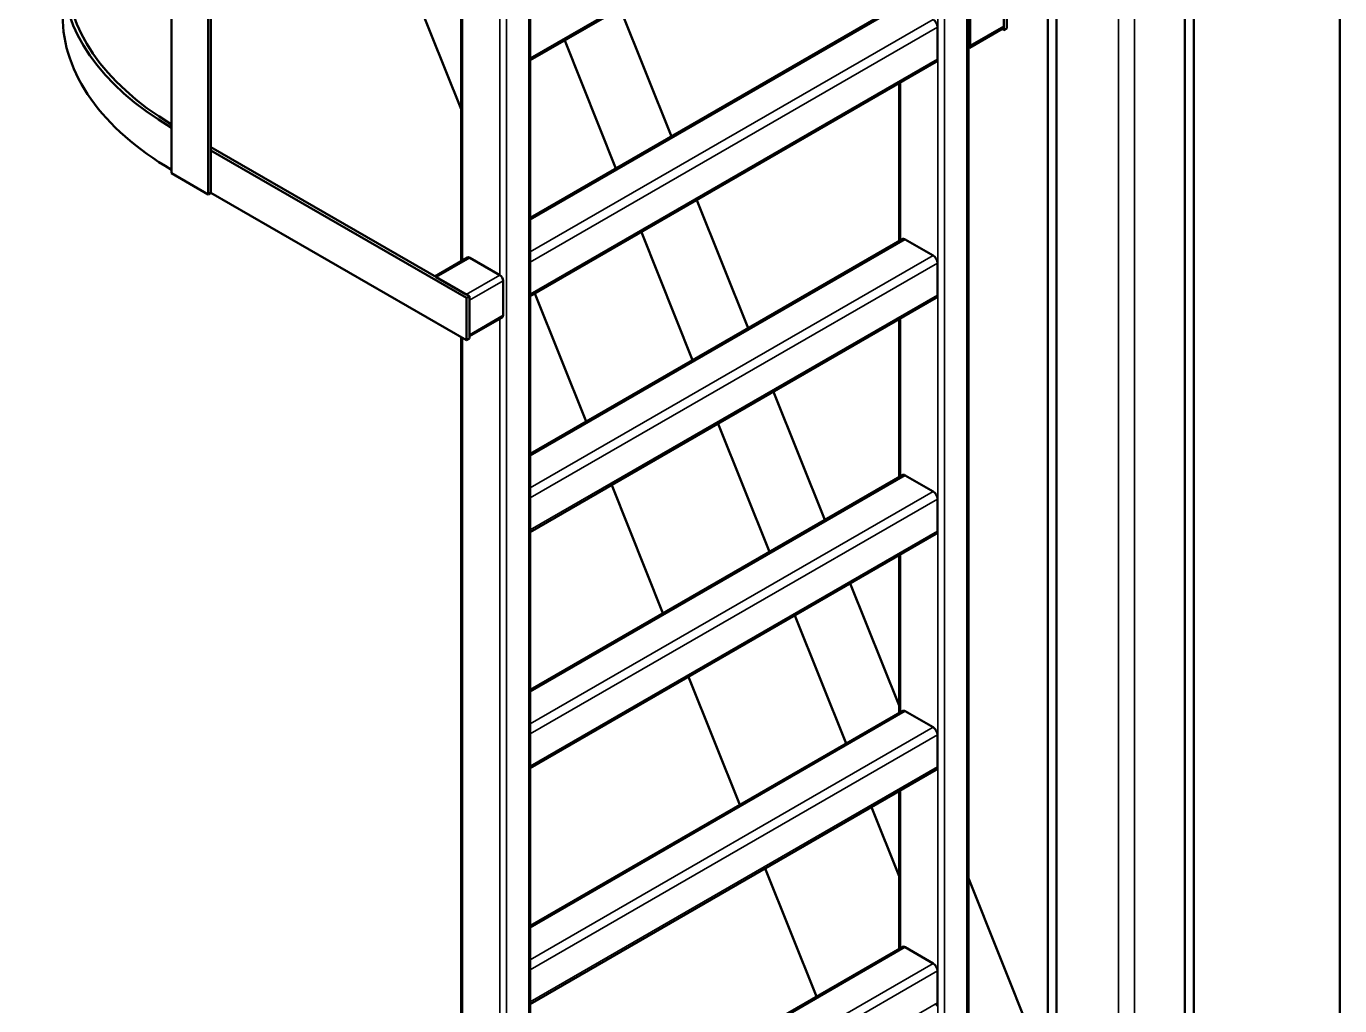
# Model space of a CAD drawing. Header units: millimetres. Extents: x 0 to 15979, y 0 to 11286.
# Drawn here: x 3895 to 5167, y 3074 to 4023 of the extents above; entities that cross this region are included whole.
import ezdxf

# ---------------------------------------------------------------- set-up
doc = ezdxf.new("R2010")
doc.units = ezdxf.units.MM
doc.header["$LTSCALE"] = 19
doc.layers.add('Видимые тонкие (ГОСТ)', color=7, linetype='Continuous', lineweight=35)
doc.layers.add('Видимый контур (ГОСТ)', color=7, linetype='Continuous', lineweight=50)

msp = doc.modelspace()

# ---------------------------------------------------------------- linework, layer by layer
at = {"layer": 'Видимые тонкие (ГОСТ)'}
for p, q in [((4359.9, 1980.1), (4359.9, 5153.8)), ((4381.8, 1992.8), (4381.8, 5141.2)), ((4777.8, 2225.1), (4777.8, 4912.6)), ((4784.1, 2225.1), (4784.1, 4908.9)), ((4806, 2237.7), (4806, 4896.2)), ((4952.8, 2360.8), (4952.8, 4811.5)), ((4968.3, 2360.8), (4968.3, 4802.5)), ((4383.1, 3991.9), (4777.4, 4219.6)), ((4353.5, 3781.7), (4353.5, 4196.6)), ((4317.4, 3795.9), (4317.4, 4178.1)), ((4383.1, 3835.1), (4746.3, 4044.8)), ((4383.1, 3804.1), (4773.2, 4029.3)), ((4383.1, 3794.3), (4777.4, 4022)), ((4841.8, 4022.8), (4809.2, 4004)), ((4383.1, 3763.3), (4777.4, 3990.9)), ((4741.7, 3815.6), (4741.7, 3968.3)), ((4383.1, 3606.5), (4746.3, 3816.2)), ((4292, 3779.7), (4324.5, 3798.5)), ((4383.1, 3575.5), (4773.2, 3800.7)), ((4383.1, 3565.7), (4777.4, 3793.3)), ((4321, 3762.9), (4353.5, 3781.7)), ((4324.2, 3757.4), (4356.7, 3776.2)), ((4383.1, 3534.7), (4777.4, 3762.3)), ((4324.2, 3723.9), (4356.7, 3742.7)), ((4353.5, 1980.1), (4353.5, 3739.4)), ((4741.7, 3587), (4741.7, 3739.7)), ((4317.4, 2000.9), (4317.4, 3720.9)), ((4383.1, 3377.9), (4746.3, 3587.6)), ((4383.1, 3346.9), (4773.2, 3572.1)), ((4383.1, 3337.1), (4777.4, 3564.7)), ((4383.1, 3306), (4777.4, 3533.7)), ((4741.7, 3358.3), (4741.7, 3511.1)), ((4383.1, 3149.3), (4746.3, 3359)), ((4383.1, 3118.3), (4773.2, 3343.5)), ((4383.1, 3108.5), (4777.4, 3336.1)), ((4383.1, 3077.4), (4777.4, 3305.1)), ((4741.7, 3129.7), (4741.7, 3282.4)), ((4383.1, 2920.7), (4746.3, 3130.4)), ((4383.1, 2889.6), (4773.2, 3114.8)), ((4383.1, 2879.8), (4777.4, 3107.5)), ((4383.1, 2848.8), (4777.4, 3076.5))]:
    msp.add_line(p, q, dxfattribs=at)
at = {"layer": 'Видимый контур (ГОСТ)'}
for p, q in [((4035.7, 3880.3), (4035.7, 6418.8)), ((4073.8, 6400), (4073.8, 3861.5)), ((4071, 6398.4), (4071, 3859.9)), ((4383.1, 1994.6), (4383.1, 5140.4)), ((4807.4, 2239.6), (4807.4, 4895.5)), ((4884.2, 2331), (4884.2, 4851.1)), ((4892.7, 2326.1), (4892.7, 4846.2)), ((5017.1, 2254.3), (5017.1, 4774.4)), ((5025.6, 2249.4), (5025.6, 4769.5)), ((5167, 2331), (5167, 4687.8)), ((4198.7, 4236), (4316.1, 3942.6)), ((4383.1, 3989.9), (4776.2, 4216.8)), ((4316.1, 3795.1), (4316.1, 4178.9)), ((4841.8, 4059.9), (4841.8, 4019.1)), ((4844.6, 4020.7), (4844.6, 4061.6)), ((4841.8, 4056.3), (4841.8, 4022.8)), ((4383.1, 3837.2), (4743.3, 4045.1)), ((4470.1, 4040.1), (4519.7, 3916.1)), ((4809.2, 4037.5), (4809.2, 4004)), ((4777.4, 3990.9), (4777.4, 4022)), ((4840.8, 4020.7), (4808.3, 4001.9)), ((4841.8, 4019.1), (4839.9, 4020.2)), ((4844.6, 4020.7), (4841.8, 4019.1)), ((4416.4, 4009.1), (4466, 3885)), ((4383.1, 3761.3), (4776.2, 3988.2)), ((4740.4, 3814.8), (4740.4, 3967.5)), ((4324.2, 3761.1), (4073.8, 3905.6)), ((4321.3, 3759.5), (4073.8, 3902.4)), ((4071, 3859.9), (4035.7, 3880.3)), ((4071, 3859.9), (4073.8, 3861.5)), ((4321.3, 3718.6), (4073.8, 3861.5)), ((4544.4, 3854.4), (4594.1, 3730.3)), ((4383.1, 3608.5), (4743.3, 3816.5)), ((4490.7, 3823.4), (4540.3, 3699.3)), ((4773.2, 3800.7), (4746.3, 3816.2)), ((4290.7, 3780.4), (4322.3, 3798.7)), ((4353.5, 3781.7), (4324.5, 3798.5)), ((4777.4, 3762.3), (4777.4, 3793.3)), ((4321, 3762.9), (4292, 3779.7)), ((4356.7, 3742.7), (4356.7, 3776.2)), ((4321.3, 3759.5), (4324.2, 3761.1)), ((4321.3, 3718.6), (4321.3, 3759.5)), ((4324.2, 3720.3), (4324.2, 3761.1)), ((4324.2, 3723.9), (4324.2, 3757.4)), ((4383.1, 3532.6), (4776.2, 3759.6)), ((4387.6, 3763.9), (4437.3, 3639.8)), ((4324.2, 3722.4), (4355.7, 3740.7)), ((4740.4, 3586.2), (4740.4, 3738.9)), ((4316.1, 2002.8), (4316.1, 3721.6)), ((4321.3, 3718.6), (4324.2, 3720.3)), ((4618.7, 3668.7), (4668.4, 3544.6)), ((4565, 3637.7), (4614.6, 3513.6)), ((4383.1, 3379.9), (4743.3, 3587.9)), ((4773.2, 3572.1), (4746.3, 3587.6)), ((4461.9, 3578.2), (4511.6, 3454.1)), ((4777.4, 3533.7), (4777.4, 3564.7)), ((4383.1, 3304), (4776.2, 3531)), ((4740.4, 3357.6), (4740.4, 3510.3)), ((4693, 3483), (4740.4, 3364.7)), ((4639.3, 3451.9), (4688.9, 3327.9)), ((4536.2, 3392.4), (4585.9, 3268.4)), ((4383.1, 3151.3), (4743.3, 3359.3)), ((4773.2, 3343.5), (4746.3, 3359)), ((4777.4, 3305.1), (4777.4, 3336.1)), ((4383.1, 3075.4), (4776.2, 3302.3)), ((4740.4, 3129), (4740.4, 3281.7)), ((4713.6, 3266.2), (4740.4, 3199.3)), ((4610.6, 3206.7), (4660.2, 3082.7)), ((4807.4, 3197.3), (4884.2, 3005.3)), ((4383.1, 2922.7), (4743.3, 3130.6)), ((4773.2, 3114.8), (4746.3, 3130.4)), ((4777.4, 3076.5), (4777.4, 3107.5))]:
    msp.add_line(p, q, dxfattribs=at)
for centre, major_axis, start_param, end_param in [((4300.1, 4073.8), (-370, 0), 5.508657, 7.057713), ((4300.1, 4073.8), (-366, 0), 5.519891, 7.046479), ((4300.1, 4033), (-370, 0), 0, 0.774528), ((4773.2, 4024.4), (-3, 5.2), 3.926991, 5.497787), ((4838.6, 4024.6), (2.25, -3.9), 0, 0.785398), ((4806, 4005.8), (2.25, -3.9), 5.924865, 7.068583), ((4773.2, 3993.4), (3, -5.2), 0, 0.785398), ((4746.3, 3811.3), (-3, 5.2), 5.497787, 6.283185), ((4324.5, 3794.8), (-2.25, 3.9), 5.497787, 6.283185), ((4773.2, 3795.8), (-3, 5.2), 3.926991, 5.497787), ((4353.5, 3778), (-2.25, 3.9), 3.926991, 5.497787), ((4773.2, 3764.8), (3, -5.2), 0, 0.785398), ((4353.5, 3744.6), (2.25, -3.9), 0, 0.785398), ((4746.3, 3582.7), (-3, 5.2), 5.497787, 6.283185), ((4773.2, 3567.2), (-3, 5.2), 3.926991, 5.497787), ((4773.2, 3536.2), (3, -5.2), 0, 0.785398), ((4746.3, 3354.1), (-3, 5.2), 5.497787, 6.283185), ((4773.2, 3338.6), (-3, 5.2), 3.926991, 5.497787), ((4773.2, 3307.5), (3, -5.2), 0, 0.785398), ((4746.3, 3125.5), (-3, 5.2), 5.497787, 6.283185), ((4773.2, 3109.9), (-3, 5.2), 3.926991, 5.497787), ((4773.2, 3078.9), (3, -5.2), 0, 0.785398)]:
    msp.add_ellipse(centre, major_axis=major_axis, ratio=0.57735, start_param=start_param, end_param=end_param, dxfattribs=at)

doc.saveas('drawing.dxf')
